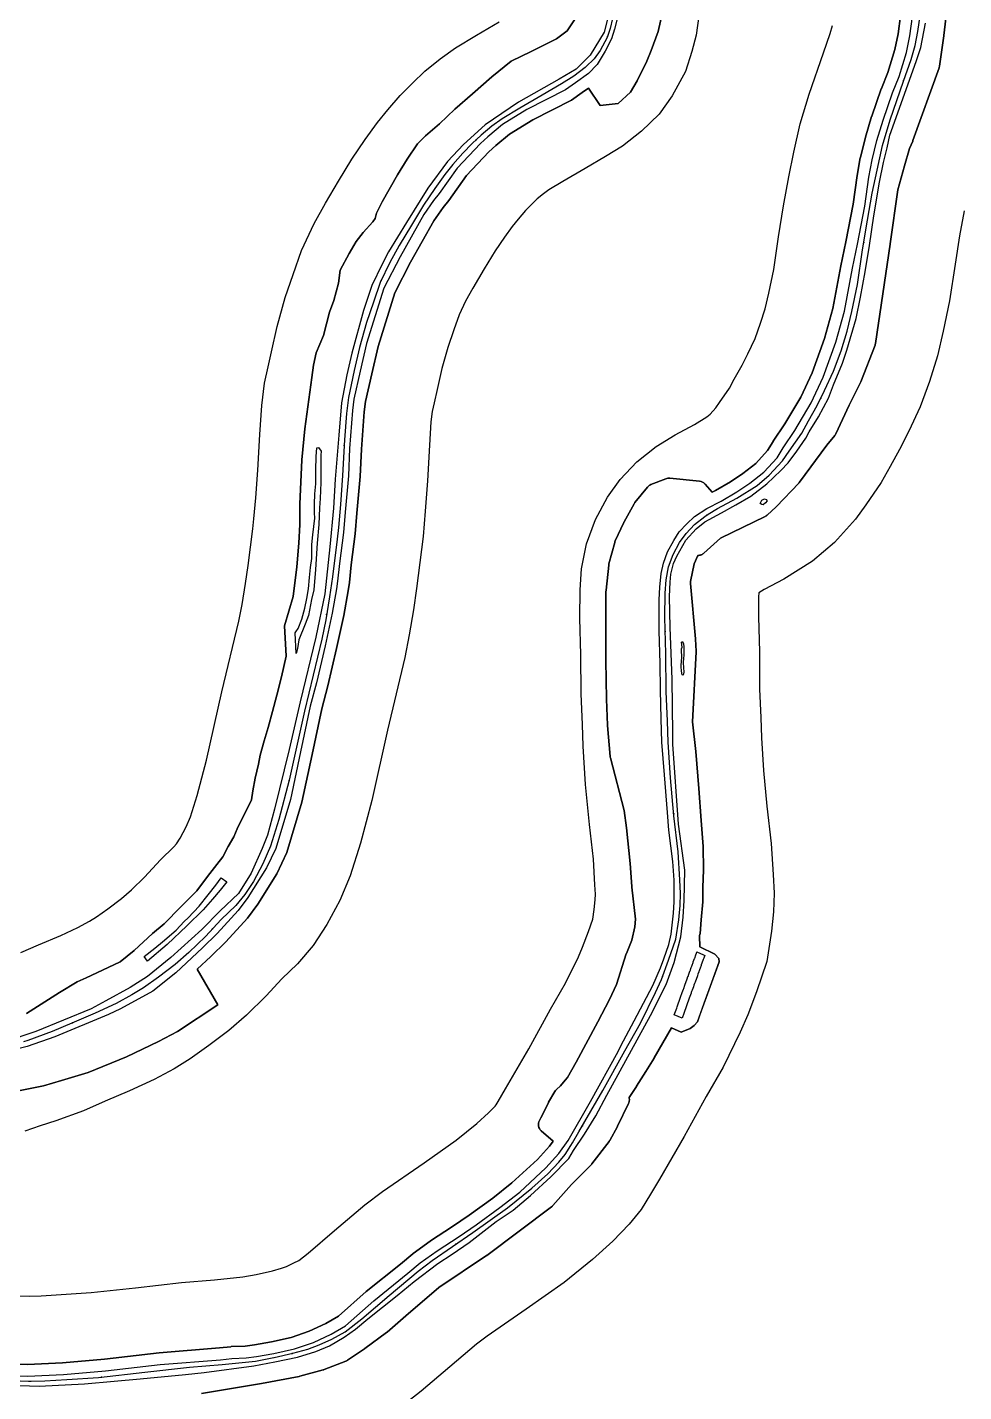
# Model space of a CAD drawing. Header units: inches. Extents: x 91426 to 118597, y 433843 to 446922.
# Drawn here: x 102992 to 103543, y 438779 to 439581 of the extents above; entities that cross this region are included whole.
import ezdxf

# ---------------------------------------------------------------- set-up
doc = ezdxf.new("R2010")
doc.units = ezdxf.units.IN
doc.header["$MEASUREMENT"] = 0
for name, color, linetype, true_color in [('As_waterkering_PWK', 7, 'Continuous', 0x8b0648), ('Beschermingszone_PWK', 7, 'Continuous', 0xde06d3), ('Kernzone_PWK', 7, 'Continuous', 0x33065f), ('Kruinlijnen_PWK', 7, 'Continuous', 0xda0676), ('Leggerbermen_PWK', 7, 'Continuous', 0xd60719), ('Referentiepunten_PWK', 7, 'Continuous', 0x7e0730)]:
    doc.layers.add(name, color=color, linetype=linetype, true_color=true_color)

msp = doc.modelspace()

# ---------------------------------------------------------------- linework, layer by layer
at = {"layer": 'As_waterkering_PWK'}
for points in [[(103392.2273, 439294.6356), (103397.8044, 439298.0601), (103409.1815, 439304.1455), (103421.0878, 439311.5539), (103428.2315, 439317.6393), (103435.9045, 439326.106), (103439.8732, 439331.7945), (103447.2816, 439342.3779), (103451.2503, 439349.654), (103456.4097, 439358.6498), (103460.7754, 439367.3811), (103466.067, 439378.8905), (103470.4327, 439390.6645), (103474.1368, 439402.3061), (103476.7827, 439413.9478), (103480.09, 439429.8229), (103483.1327, 439450.1958), (103485.9108, 439467.6584), (103488.8212, 439483.5334), (103491.5994, 439497.0272), (103494.9067, 439511.5793), (103499.2723, 439526.5283), (103507.2098, 439549.4148), (103511.7078, 439562.1148), (103514.089, 439570.3169), (103515.6765, 439578.519), (103518.4546, 439597.3045)], [(103336.0328, 439586.1543), (103334.5776, 439580.3334), (103332.8578, 439574.9095), (103328.6245, 439567.3688), (103325.1849, 439562.474), (103320.2901, 439557.7115), (103319.7992, 439557.3318)], [(103319.7992, 439557.3318), (103313.2786, 439552.2875), (103306.0026, 439547.7896), (103294.6255, 439541.0427), (103281.3963, 439533.3698), (103271.0775, 439527.1521), (103264.9921, 439522.7864), (103258.642, 439517.6271), (103253.3504, 439512.6), (103247.9264, 439507.0437), (103242.1056, 439500.2968), (103237.343, 439494.476), (103231.3899, 439486.2739), (103224.7753, 439476.4843), (103217.6315, 439464.7103), (103210.4878, 439452.6717), (103204.9315, 439442.7498), (103199.3753, 439430.8436), (103195.2742, 439419.3342), (103191.3055, 439407.4279), (103187.2044, 439392.7435), (103184.0294, 439379.1174), (103182.1773, 439370.783), (103180.5898, 439363.3747), (103179.3992, 439353.8497), (103178.3408, 439338.3715), (103177.1502, 439317.4694), (103175.9596, 439300.4037), (103174.769, 439286.7776), (103173.9752, 439280.0308), (103171.1971, 439257.8057), (103169.4773, 439246.164), (103167.2283, 439232.6702), (103164.9794, 439221.1608), (103154.7929, 439178.9597), (103145.797, 439138.2138), (103139.7116, 439115.195), (103134.6845, 439099.4523), (103130.3189, 439089.1335), (103124.7626, 439078.8147), (103119.7355, 439071.0095), (103114.3115, 439064.6595), (103105.7126, 439056.4574), (103096.4521, 439046.4032), (103086.7948, 439037.0105), (103078.725, 439029.999), (103068.8031, 439022.4584), (103059.9396, 439016.1084), (103053.1927, 439012.0073), (103043.9322, 439006.9802), (103031.6291, 439001.2917), (103017.8707, 438995.4708), (103006.229, 438990.4437), (102991.9415, 438985.2843), (102989.3498, 438984.4071)], [(103312.3901, 438925.0569), (103316.1803, 438931.4792), (103330.3355, 438955.8209), (103343.1678, 438979.2365), (103352.4283, 438995.3762), (103361.2918, 439013.3679), (103364.7314, 439021.1731), (103368.9648, 439032.4179), (103373.1981, 439044.7211), (103374.9179, 439056.2305), (103375.7116, 439064.5648), (103375.9762, 439071.5763), (103375.5794, 439079.6461), (103374.521, 439096.1826), (103372.1398, 439117.3493), (103370.0231, 439139.7067), (103368.7002, 439160.6088), (103368.3033, 439173.0442), (103367.5095, 439190.3745), (103367.3773, 439212.8641), (103366.8481, 439233.8985), (103366.9804, 439248.3183), (103367.5095, 439256.1236), (103368.9648, 439263.7965), (103371.6106, 439270.9403), (103375.4471, 439278.084), (103379.2835, 439283.3757), (103384.1783, 439288.6674), (103390.2638, 439293.4299), (103392.2273, 439294.6356)], [(103136.9351, 438798.8519), (103147.9049, 438801.3039), (103156.6362, 438803.6852), (103163.3831, 438806.1987), (103170.7914, 438809.6383), (103178.729, 438813.8716), (103188.5186, 438821.5446), (103204.6582, 438835.3029), (103221.5915, 438849.5905), (103229.9259, 438855.9405), (103253.7385, 438872.3447), (103274.2437, 438886.7645), (103288.5313, 438898.4062), (103297.924, 438906.7406), (103304.4063, 438913.6198), (103308.1105, 438918.1177), (103311.4178, 438923.4094), (103312.3901, 438925.0569)], [(102993.9591, 438784.9205), (103001.9869, 438785.032), (103014.9516, 438785.958), (103033.6047, 438787.1487), (103060.8569, 438790.1914), (103087.1829, 438793.1018), (103106.3653, 438794.6893), (103125.9445, 438796.6737), (103136.6601, 438798.7904), (103136.9351, 438798.8519)], [(102977.7775, 438785.4289), (102992.4619, 438784.8997), (102993.9591, 438784.9205)]]:
    msp.add_lwpolyline(points, dxfattribs=at)
at = {"layer": 'Beschermingszone_PWK'}
msp.add_lwpolyline([(103506.8641, 439598.4368), (103503.9797, 439577.0661), (103502.1056, 439567.9454), (103498.0602, 439554.4186), (103494.2025, 439545.0315, 0.01395645), (103494.1037, 439544.7705), (103488.5152, 439528.6701, 0.01066333), (103488.4496, 439528.4672), (103484.8529, 439516.4782, 0.01094185), (103484.7946, 439516.2673), (103481.8567, 439504.6496, 0.01696138), (103481.7847, 439504.3182), (103479.8963, 439493.9311), (103477.4848, 439476.9424), (103473.2989, 439454.835), (103470.2506, 439440.7863), (103465.6899, 439415.665), (103460.7884, 439398.0326), (103453.4608, 439377.9093), (103446.7119, 439363.4526), (103437.3695, 439347.7346), (103430.5734, 439337.6711, 0.01339012), (103430.4295, 439337.4453), (103427.1994, 439332.0617), (103420.2729, 439324.5483), (103412.5972, 439318.5783), (103405.4388, 439313.806), (103396.52, 439308.582), (103394.637, 439307.6139), (103390.4426, 439312.451, 0.19247644), (103387.1435, 439314.1524), (103369.7225, 439315.8274, 0.11623261), (103367.4499, 439315.5174), (103358.604, 439312.1169, 0.13236682), (103356.502, 439310.5837), (103349.1947, 439301.4989, 0.04127271), (103348.7329, 439300.8164), (103342.7674, 439290.2109, 0.01999693), (103342.5855, 439289.8549), (103337.5487, 439278.9419, 0.04362672), (103337.254, 439278.1224), (103333.9115, 439265.4563, 0.03745275), (103333.7753, 439264.7208), (103332.1732, 439249.9812, 0.02707459), (103332.1439, 439249.4409), (103332.1439, 439238.2269), (103332.0106, 439208.6336), (103332.4166, 439186.0302), (103332.9728, 439170.7384, 0.0127566), (103332.9886, 439170.4838), (103334.5914, 439152.1839, 0.04202895), (103334.7345, 439151.3571), (103342.8079, 439120.4353), (103344.2335, 439110.197), (103346.4093, 439089.3347), (103347.2823, 439075.7403, 0.01272776), (103347.305, 439075.4868), (103349.4969, 439056.5164), (103349.1105, 439052.0727), (103347.2629, 439044.2713), (103344.1777, 439036.4482, 0.01687577), (103344.0646, 439036.1303), (103338.318, 439018.0742), (103334.1343, 439009.4231), (103327.3787, 438996.3016), (103314.6468, 438972.5442), (103309.5814, 438963.4495), (103308.2051, 438961.9114), (103305.4018, 438958.6408), (103302.9418, 438956.3346, 0.07334249), (103302.0344, 438955.1921), (103298.4103, 438948.9322, 0.01528761), (103298.2653, 438948.6631), (103293.833, 438939.7987), (103292.9849, 438938.2534, 0.35316509), (103294.0906, 438932.0715), (103300.9891, 438926.0842), (103298.8837, 438923.0889), (103291.8476, 438915.1888), (103276.8301, 438901.4548), (103265.4985, 438892.5698), (103251.6676, 438882.5228), (103241.8896, 438875.8737), (103228.9416, 438867.418, 0.01137658), (103228.754, 438867.2893), (103218.7363, 438860.0765, 0.01812941), (103218.45, 438859.8542), (103211.1638, 438853.7603), (103191.1285, 438837.5728), (103174.7203, 438823.2318), (103167.2336, 438818.8348), (103157.4126, 438814.2351), (103147.0074, 438810.6429), (103135.4077, 438807.995), (103125.4062, 438806.3281), (103119.8637, 438805.5892), (103111.6441, 438805.2038, 0.01315735), (103111.3817, 438805.1846), (103104.7447, 438804.5221), (103069.2374, 438801.6073), (103037.0783, 438797.9017), (103012.4318, 438795.792), (102991.7956, 438794.7659), (102982.7375, 438795.0175)], format="xyb", dxfattribs=at)
for points in [[(102986.5028, 438955.6743), (103001.2144, 438958.6711), (103011.8875, 438961.6433), (103027.4946, 438966.3528), (103049.9561, 438975.657), (103068.8072, 438984.587), (103080.1109, 438990.4432), (103103.6821, 439006.1573), (103091.5955, 439027.1565), (103099.5596, 439034.6482), (103108.4836, 439043.3018), (103121.1709, 439057.2169), (103127.2235, 439065.3809), (103138.5742, 439083.2957), (103144.4091, 439095.6772), (103153.2387, 439125.2903), (103159.251, 439153.4814), (103164.9013, 439180.1556), (103168.5881, 439193.8499), (103173.6526, 439215.7068), (103177.9248, 439235.199), (103180.4836, 439249.6088), (103181.182, 439254.4983), (103182.2444, 439264.9886), (103184.6366, 439283.1964), (103185.5728, 439295.3667), (103187.5687, 439316.7894), (103188.2325, 439332.8532), (103189.9313, 439354.9377), (103190.662, 439361.0266), (103194.4158, 439377.2068), (103198.0614, 439393.2213), (103207.9848, 439424.9246), (103217.1757, 439442.7959), (103230.8355, 439467.1232), (103236.3214, 439474.9781), (103239.6146, 439479.0616), (103250.029, 439493.7721), (103263.2998, 439507.6807), (103267.2608, 439511.3943), (103275.3012, 439518.1977), (103289.0265, 439526.5084), (103311.8811, 439538.1362), (103318.2004, 439542.6362), (103321.8347, 439545.2053), (103328.6492, 439535.0772), (103339.232, 439536.1822), (103346.4674, 439542.7547), (103350.5006, 439549.5307), (103356.2548, 439561.0392), (103358.7577, 439567.2963), (103362.7576, 439578.5553), (103365.172, 439588.8565)], [(102981.014, 438835.3447), (102993.0154, 438834.9122), (102999.8568, 438835.0072), (103011.5778, 438835.8444), (103029.2357, 438836.9715), (103055.3357, 438839.8856), (103082.373, 438842.8747), (103101.7821, 438844.4809), (103118.5627, 438846.1817), (103126.3602, 438847.7219), (103135.8669, 438849.847), (103141.2993, 438851.3285), (103144.0982, 438852.3713), (103148.4819, 438854.4065), (103151.3334, 438855.9274), (103156.8648, 438860.2627), (103172.3178, 438873.4358), (103190.2993, 438888.6077), (103200.5754, 438896.4371), (103225.1744, 438913.3831), (103244.0332, 438926.6451), (103256.1324, 438936.5037), (103263.067, 438942.657), (103266.8715, 438946.6943), (103267.4398, 438947.3844), (103268.6807, 438949.3699), (103273.0382, 438956.7533), (103286.7933, 438980.4071), (103299.5558, 439003.6953), (103308.2738, 439018.8896), (103315.9678, 439034.5072), (103318.4223, 439040.0771), (103321.9185, 439049.3637), (103324.4254, 439056.6494), (103325.2697, 439062.2996), (103325.8012, 439067.8805), (103325.9299, 439071.2905), (103325.6579, 439076.8212), (103324.6999, 439091.7885), (103322.4039, 439112.1977), (103320.1722, 439135.7703), (103318.7506, 439158.2316), (103318.3398, 439171.1028), (103317.5163, 439189.0831), (103317.381, 439212.0882), (103316.8423, 439233.499), (103316.9959, 439250.2404), (103317.8268, 439262.4957), (103320.6215, 439277.2315), (103325.9244, 439291.5494), (103332.9903, 439304.7065), (103340.5535, 439315.1385), (103350.2003, 439325.5676), (103361.6827, 439334.5538), (103372.9095, 439341.4474), (103384.1559, 439347.4629), (103391.5047, 439352.0356), (103393.3504, 439353.6077), (103396.7186, 439357.3244), (103398.8892, 439360.4357), (103404.7215, 439368.7675), (103407.6115, 439374.0659), (103412.3267, 439382.2872), (103415.6884, 439389.0105), (103419.8458, 439398.0528), (103423.1429, 439406.945), (103425.8491, 439415.4503), (103427.9259, 439424.5881), (103430.8495, 439438.6217), (103433.7163, 439457.8167), (103436.6243, 439476.0956), (103439.7389, 439493.084), (103442.7295, 439507.6101), (103446.4862, 439524.1395), (103451.6255, 439541.7376), (103460.0239, 439565.953), (103464.0936, 439577.444), (103465.4344, 439582.0622)], [(102987.8098, 439036.9525), (102998.2186, 439041.4472), (103011.3907, 439047.02), (103021.4899, 439051.6895), (103028.2651, 439055.3675), (103032.3553, 439057.8537), (103039.1105, 439062.6932), (103047.1673, 439068.8164), (103052.9409, 439073.8328), (103060.606, 439081.2879), (103070.0314, 439091.5212), (103077.9522, 439099.0765), (103079.5261, 439100.9191), (103081.667, 439104.2431), (103085.1839, 439110.7745), (103087.7477, 439116.8342), (103091.6959, 439129.1985), (103097.1947, 439149.9982), (103106.0741, 439190.2165), (103116.1178, 439231.8264), (103118.023, 439241.5763), (103120.0816, 439253.9282), (103121.6524, 439264.561), (103124.3388, 439286.0527), (103125.0239, 439291.876), (103126.1113, 439304.3201), (103127.2493, 439320.6312), (103128.4379, 439341.4988), (103129.6113, 439358.6597), (103131.245, 439371.7295), (103133.3269, 439381.4447), (103135.2757, 439390.2142), (103138.7552, 439405.1472), (103143.4806, 439422.0672), (103148.0025, 439435.6328), (103153.0681, 439449.8492), (103160.4036, 439465.5682), (103167.1687, 439477.6487), (103174.7574, 439490.4371), (103182.662, 439503.465), (103190.4311, 439514.9633), (103197.7284, 439525.0174), (103203.8212, 439532.4641), (103211.0733, 439540.8699), (103218.2298, 439548.201), (103225.609, 439555.2112), (103234.6272, 439562.5385), (103243.558, 439568.9454), (103255.9488, 439576.4117), (103269.33, 439584.1728)], [(103386.8548, 439587.751), (103385.1079, 439576.2994), (103382.7083, 439566.7008), (103378.9686, 439554.9066), (103370.9868, 439540.6889), (103363.4051, 439529.8996), (103353.126, 439519.8983), (103341.7991, 439511.136), (103331.9022, 439505.0179), (103319.9209, 439497.9127), (103306.8437, 439490.328), (103298.5969, 439485.3587), (103295.3569, 439483.0344), (103291.6751, 439480.0429), (103288.4709, 439476.9989), (103284.7795, 439473.2175), (103280.3899, 439468.1296), (103276.9577, 439463.9346), (103272.3487, 439457.5845), (103266.8886, 439449.5036), (103260.5057, 439438.9835), (103253.8068, 439427.6947), (103249.4595, 439419.9315), (103245.6824, 439411.8379), (103242.5459, 439403.0355), (103239.1303, 439392.7886), (103235.6536, 439380.3397), (103232.7831, 439368.0206), (103231.0277, 439360.1214), (103229.9346, 439355.0199), (103229.187, 439349.0396), (103228.2438, 439335.2442), (103227.0512, 439314.3075), (103225.8079, 439296.4873), (103224.514, 439281.6793), (103223.6116, 439274.0088), (103220.7418, 439251.0505), (103218.8729, 439238.3999), (103216.4337, 439223.7642), (103213.8409, 439210.4953), (103203.5117, 439167.7029), (103194.3994, 439126.4294), (103187.7273, 439101.1915), (103181.6214, 439082.0703), (103175.4538, 439067.4925), (103167.8582, 439053.3864), (103159.9449, 439041.0999), (103150.6709, 439030.2425), (103141.3938, 439021.3936), (103132.2983, 439011.5185), (103120.6488, 439000.1882), (103110.2827, 438991.1816), (103098.4957, 438982.2235), (103087.5239, 438974.363), (103078.1202, 438968.6471), (103066.3746, 438962.2709), (103051.8675, 438955.5633), (103037.5229, 438949.4944), (103024.6482, 438943.9349), (103008.4492, 438938.0853), (102999.2632, 438934.9762), (102990.2351, 438931.9668)], [(103313.9729, 439586.0028), (103309.3257, 439578.8436), (103302.9807, 439574.1325), (103288.0605, 439566.8011), (103276.2853, 439561.1213), (103265.056, 439551.8328), (103253.5251, 439541.8229), (103243.1568, 439532.9358), (103234.1679, 439524.2737), (103226.018, 439517.1017), (103221.1531, 439512.417), (103215.0968, 439503.4191), (103209.4537, 439494.2907), (103200.3772, 439478.2828), (103197.1149, 439471.7583), (103196.3772, 439468.5127), (103195.02, 439466.5291), (103189.2451, 439460.4333), (103185.1475, 439455.0887), (103181.0217, 439448.0406), (103175.8308, 439438.1955), (103174.7789, 439430.482), (103171.9833, 439420.3868), (103169.524, 439413.5006), (103165.9717, 439399.7761), (103161.6973, 439389.5832), (103160.0913, 439382.2674), (103159.0851, 439375.0555), (103154.9967, 439344.8021), (103153.1812, 439326.6471), (103152.0292, 439300.6426), (103152.0292, 439288.6161), (103151.3889, 439277.7318), (103150.2615, 439263.7191), (103148.0435, 439246.2926), (103143.0273, 439229.0702), (103143.9342, 439211.2151), (103141.3208, 439199.1437), (103138.4369, 439188.2636), (103135.9248, 439178.612), (103133.4351, 439169.3083), (103131.0612, 439161.3954), (103128.7492, 439153.0991), (103127.6664, 439147.6854), (103125.8047, 439139.4405), (103124.4514, 439131.9978), (103123.6347, 439126.7472), (103115.1783, 439109.7564), (103113.1255, 439104.9372), (103109.9212, 439099.3295), (103106.69, 439093.1291), (103103.2104, 439088.6311), (103097.7574, 439081.6464), (103091.3412, 439073.2103), (103082.0229, 439063.892), (103072.2845, 439053.9132), (103065.2852, 439048.1207), (103054.5631, 439038.1296), (103046.2348, 439031.5125), (103032.4914, 439024.9345), (103026.3034, 439022.1438), (103020.9283, 439019.7062), (103010.5552, 439013.4598), (102991.1472, 439001.1232)], [(103094.1695, 438777.6709), (103129.4178, 438783.5994), (103129.5079, 438783.6154), (103151.5733, 438787.7431), (103151.6294, 438787.7539), (103151.9426, 438787.8267), (103165.7283, 438791.5042), (103165.7337, 438791.5057), (103166.0468, 438791.6006), (103166.2634, 438791.6798), (103179.0957, 438796.7069), (103179.1853, 438796.743), (103179.4833, 438796.878), (103179.7719, 438797.0323), (103180.0498, 438797.2051), (103180.058, 438797.2106), (103190.1122, 438803.9575), (103190.2889, 438804.0816), (103203.0938, 438813.5009), (103203.1748, 438813.5618), (103203.4277, 438813.7694), (103203.4331, 438813.7741), (103214.3815, 438823.4035), (103233.8722, 438839.967), (103261.8153, 438858.7269), (103262.0283, 438858.8781), (103300.1284, 438887.4532), (103300.1722, 438887.4864), (103300.4251, 438887.694), (103300.6639, 438887.9177), (103300.8567, 438888.1215), (103311.8851, 438900.4628), (103323.4381, 438912.1471), (103323.6418, 438912.3659), (103323.8494, 438912.6188), (103323.8634, 438912.6372), (103333.9176, 438925.8664), (103334.0941, 438926.1139), (103334.2669, 438926.3918), (103334.3209, 438926.4876), (103338.8188, 438934.6897), (103338.9191, 438934.8825), (103338.9332, 438934.9114), (103345.4155, 438948.2729), (103345.5364, 438948.542), (103345.6517, 438948.8482), (103345.7466, 438949.1613), (103345.8209, 438949.4799), (103345.8742, 438949.8028), (103345.9063, 438950.1284), (103345.917, 438950.4554), (103345.9063, 438950.7824), (103345.8742, 438951.108), (103345.8209, 438951.4309), (103345.7488, 438951.7412), (103346.5053, 438952.9515), (103350.0401, 438958.1049), (103350.0741, 438958.1552), (103350.1579, 438958.2849), (103355.5588, 438966.9344), (103355.5736, 438966.9582), (103360.4684, 438974.8957), (103360.5398, 438975.0152), (103370.7323, 438992.6233), (103376.41, 438990.19), (103381.6468, 438992.2418), (103384.1017, 438993.9963), (103385.9427, 438996.1379), (103390.7147, 439009.3007), (103394.415, 439019.615), (103398.785, 439031.5617), (103398.5567, 439033.5021), (103396.264, 439036), (103387.312, 439040.3647), (103387.2532, 439046.7713), (103387.4415, 439047.7125), (103387.4425, 439047.7176), (103387.4958, 439048.0405), (103387.5182, 439048.2421), (103388.2301, 439056.1025), (103388.2319, 439056.123), (103389.1579, 439066.8387), (103389.1658, 439066.9422), (103389.1764, 439067.3006), (103389.1266, 439075.2236), (103389.4388, 439085.5059), (103389.4411, 439085.6577), (103389.4406, 439085.7263), (103389.2579, 439099.0327), (103389.2477, 439099.2911), (103389.2466, 439099.3081), (103388.1882, 439114.6539), (103388.1875, 439114.6636), (103386.8646, 439133.3168), (103386.859, 439133.3884), (103385.0069, 439155.0843), (103384.9944, 439155.2112), (103383.0548, 439172.6678), (103385.1508, 439213.6705), (103385.1573, 439213.9258), (103385.1493, 439214.2084), (103384.7524, 439221.2198), (103384.7497, 439221.2642), (103384.7408, 439221.379), (103381.85, 439253.9669), (103381.85, 439255.1054), (103383.9377, 439265.6055), (103386.1987, 439270.5041), (103386.4255, 439270.4967), (103386.7525, 439270.5074), (103387.0781, 439270.5395), (103387.401, 439270.5928), (103387.7196, 439270.6671), (103388.0327, 439270.762), (103388.3389, 439270.8773), (103388.6369, 439271.0123), (103388.9255, 439271.1666), (103389.2034, 439271.3394), (103389.4693, 439271.5299), (103389.7222, 439271.7375), (103389.7631, 439271.7737), (103399.5122, 439280.5135), (103425.7408, 439293.3047), (103425.7605, 439293.3144), (103426.0491, 439293.4687), (103426.327, 439293.6415), (103426.5929, 439293.832), (103426.8458, 439294.0396), (103426.9443, 439294.1283), (103432.236, 439299.0231), (103432.3763, 439299.1581), (103432.4623, 439299.2462), (103445.5592, 439313.0046), (103445.6969, 439313.1553), (103445.9045, 439313.4082), (103445.9581, 439313.4794), (103462.0248, 439335.2089), (103466.7096, 439340.9348), (103466.8066, 439341.0572), (103466.9971, 439341.3231), (103467.1699, 439341.601), (103467.3242, 439341.8896), (103467.3751, 439341.9959), (103475.1471, 439358.7405), (103481.9529, 439372.1299), (103481.98, 439372.1841), (103482.115, 439372.4821), (103482.1611, 439372.5974), (103490.4422, 439394.0842), (103490.5114, 439394.2751), (103490.6063, 439394.5882), (103490.6806, 439394.9068), (103490.7224, 439395.1474), (103499.4032, 439453.5653), (103499.4102, 439453.6141), (103503.8222, 439485.4608), (103507.6888, 439499.5095), (103510.7658, 439509.7661), (103512.6383, 439514.1354), (103512.662, 439514.1916), (103512.7483, 439514.415), (103528.0942, 439557.1453), (103528.1232, 439557.2281), (103528.2181, 439557.5412), (103528.2924, 439557.8598), (103528.3345, 439558.1026), (103530.9803, 439575.962), (103530.9915, 439576.0421), (103530.9996, 439576.1067), (103532.1902, 439586.1609)], [(103542.8119, 439473.0277), (103540.126, 439458.3774), (103537.4907, 439441.8129), (103534.2545, 439420.1441), (103530.5252, 439402.2436), (103527.2534, 439387.8476), (103522.4515, 439372.7559), (103516.9104, 439357.8119), (103510.371, 439343.5887), (103504.901, 439332.6487), (103499.253, 439322.8009), (103494.0976, 439313.3493), (103484.9556, 439300.2893), (103479.0089, 439291.7657), (103466.6008, 439278.074), (103453.6291, 439267.024), (103436.7097, 439256.4964), (103425.1888, 439250.3341), (103422.1153, 439248.4469), (103421.9633, 439246.2041), (103421.8544, 439234.338), (103422.3732, 439213.7175), (103422.5021, 439191.795), (103423.2631, 439175.1798), (103423.6447, 439163.2237), (103424.8591, 439144.0367), (103426.8492, 439123.0161), (103429.3242, 439101.0162), (103430.493, 439082.7535), (103431.0272, 439071.8907), (103430.6132, 439060.9176), (103429.5309, 439049.5544), (103426.8481, 439031.5998), (103420.7157, 439013.7775), (103415.6714, 439000.3787), (103411.1483, 438990.1146), (103400.9982, 438969.5114), (103391.1411, 438952.3319), (103378.2319, 438928.7761), (103363.6366, 438903.6776), (103358.4285, 438894.8528), (103352.8482, 438885.9243), (103345.6946, 438877.2377), (103336.2666, 438867.2326), (103324.17, 438856.499), (103307.4753, 438842.8958), (103285.159, 438827.2024), (103262.2115, 438811.3941), (103256.013, 438806.6715), (103240.2325, 438793.3567), (103223.3377, 438778.9546), (103208.864, 438767.6103)]]:
    msp.add_lwpolyline(points, dxfattribs=at)
at = {"layer": 'Kernzone_PWK'}
msp.add_lwpolyline([(102982.7375, 438795.0175), (102991.7956, 438794.7659), (103012.4318, 438795.792), (103037.0783, 438797.9017), (103069.2374, 438801.6073), (103104.7447, 438804.5221), (103111.3817, 438805.1846, -0.01315734), (103111.6441, 438805.2038), (103119.8637, 438805.5892), (103125.4062, 438806.3281), (103135.4077, 438807.995), (103147.0074, 438810.6429), (103157.4126, 438814.2351), (103167.2336, 438818.8348), (103174.7203, 438823.2318), (103191.1285, 438837.5728), (103211.1638, 438853.7603), (103218.45, 438859.8542, -0.01812942), (103218.7363, 438860.0765), (103228.754, 438867.2893, -0.01137656), (103228.9416, 438867.418), (103241.8896, 438875.8737), (103251.6676, 438882.5228), (103265.4985, 438892.5698), (103276.8301, 438901.4548), (103291.8476, 438915.1888), (103298.8837, 438923.0889), (103300.9891, 438926.0842), (103294.0906, 438932.0715, -0.35316509), (103292.9849, 438938.2534), (103293.833, 438939.7987), (103298.2653, 438948.6631, -0.0152876), (103298.4103, 438948.9322), (103302.0344, 438955.1921, -0.07334249), (103302.9418, 438956.3346), (103305.4018, 438958.6408), (103308.2051, 438961.9114), (103309.5814, 438963.4495), (103314.6468, 438972.5442), (103327.3787, 438996.3016), (103334.1343, 439009.4231), (103338.318, 439018.0742), (103344.0646, 439036.1303, -0.01687577), (103344.1777, 439036.4482), (103347.2629, 439044.2713), (103349.1105, 439052.0727), (103349.4969, 439056.5164), (103347.305, 439075.4868, -0.01272776), (103347.2823, 439075.7403), (103346.4093, 439089.3347), (103344.2335, 439110.197), (103342.8079, 439120.4353), (103334.7345, 439151.3571, -0.04202896), (103334.5914, 439152.1839), (103332.9886, 439170.4838, -0.0127566), (103332.9728, 439170.7384), (103332.4166, 439186.0302), (103332.0106, 439208.6336), (103332.1439, 439238.2269), (103332.1439, 439249.4409, -0.02707458), (103332.1732, 439249.9812), (103333.7753, 439264.7208, -0.03745275), (103333.9115, 439265.4563), (103337.254, 439278.1224, -0.04362672), (103337.5487, 439278.9419), (103342.5855, 439289.8549, -0.01999692), (103342.7674, 439290.2109), (103348.7329, 439300.8164, -0.04127271), (103349.1947, 439301.4989), (103356.502, 439310.5837, -0.13236681), (103358.604, 439312.1169), (103367.4499, 439315.5174, -0.1162326), (103369.7225, 439315.8274), (103387.1435, 439314.1524, -0.19247644), (103390.4426, 439312.451), (103394.637, 439307.6139), (103396.52, 439308.582), (103405.4388, 439313.806), (103412.5972, 439318.5783), (103420.2729, 439324.5483), (103427.1994, 439332.0617), (103430.4295, 439337.4453, -0.01339012), (103430.5734, 439337.6711), (103437.3695, 439347.7346), (103446.7119, 439363.4526), (103453.4608, 439377.9093), (103460.7884, 439398.0326), (103465.6899, 439415.665), (103470.2506, 439440.7863), (103473.2989, 439454.835), (103477.4848, 439476.9424), (103479.8963, 439493.9311), (103481.7847, 439504.3182, -0.01696138), (103481.8567, 439504.6496), (103484.7946, 439516.2673, -0.01094185), (103484.8529, 439516.4782), (103488.4496, 439528.4672, -0.01066333), (103488.5152, 439528.6701), (103494.1037, 439544.7705, -0.01395645), (103494.2025, 439545.0315), (103498.0602, 439554.4186), (103502.1056, 439567.9454), (103503.9797, 439577.0661), (103506.8641, 439598.4368)], format="xyb", dxfattribs=at)
for points in [[(103365.172, 439588.8565), (103362.7576, 439578.5553), (103358.7577, 439567.2963), (103356.2548, 439561.0392), (103350.5006, 439549.5307), (103346.4674, 439542.7547), (103339.232, 439536.1822), (103328.6492, 439535.0772), (103321.8347, 439545.2053), (103318.2004, 439542.6362), (103311.8811, 439538.1362), (103289.0265, 439526.5084), (103275.3012, 439518.1977), (103267.2608, 439511.3943), (103263.2998, 439507.6807), (103250.029, 439493.7721), (103239.6146, 439479.0616), (103236.3214, 439474.9781), (103230.8355, 439467.1232), (103217.1757, 439442.7959), (103207.9848, 439424.9246), (103198.0614, 439393.2213), (103194.4158, 439377.2068), (103190.662, 439361.0266), (103189.9313, 439354.9377), (103188.2325, 439332.8532), (103187.5687, 439316.7894), (103185.5728, 439295.3667), (103184.6366, 439283.1964), (103182.2444, 439264.9886), (103181.182, 439254.4983), (103180.4836, 439249.6088), (103177.9248, 439235.199), (103173.6526, 439215.7068), (103168.5881, 439193.8499), (103164.9013, 439180.1556), (103159.251, 439153.4814), (103153.2387, 439125.2903), (103144.4091, 439095.6772), (103138.5742, 439083.2957), (103127.2235, 439065.3809), (103121.1709, 439057.2169), (103108.4836, 439043.3018), (103099.5596, 439034.6482), (103091.5955, 439027.1565), (103103.6821, 439006.1573), (103080.1109, 438990.4432), (103068.8072, 438984.587), (103049.9561, 438975.657), (103027.4946, 438966.3528), (103011.8875, 438961.6433), (103001.2144, 438958.6711), (102986.5028, 438955.6743)], [(102991.1472, 439001.1232), (103010.5552, 439013.4598), (103020.9283, 439019.7062), (103026.3034, 439022.1438), (103032.4914, 439024.9345), (103046.2348, 439031.5125), (103054.5631, 439038.1296), (103065.2852, 439048.1207), (103072.2845, 439053.9132), (103082.0229, 439063.892), (103091.3412, 439073.2103), (103097.7574, 439081.6464), (103103.2104, 439088.6311), (103106.69, 439093.1291), (103109.9212, 439099.3295), (103113.1255, 439104.9372), (103115.1783, 439109.7564), (103123.6347, 439126.7472), (103124.4514, 439131.9978), (103125.8047, 439139.4405), (103127.6664, 439147.6854), (103128.7492, 439153.0991), (103131.0612, 439161.3954), (103133.4351, 439169.3083), (103135.9248, 439178.612), (103138.4369, 439188.2636), (103141.3208, 439199.1437), (103143.9342, 439211.2151), (103143.0273, 439229.0702), (103148.0435, 439246.2926), (103150.2615, 439263.7191), (103151.3889, 439277.7318), (103152.0292, 439288.6161), (103152.0292, 439300.6426), (103153.1812, 439326.6471), (103154.9967, 439344.8021), (103159.0851, 439375.0555), (103160.0913, 439382.2674), (103161.6973, 439389.5832), (103165.9717, 439399.7761), (103169.524, 439413.5006), (103171.9833, 439420.3868), (103174.7789, 439430.482), (103175.8308, 439438.1955), (103181.0217, 439448.0406), (103185.1475, 439455.0887), (103189.2451, 439460.4333), (103195.02, 439466.5291), (103196.3772, 439468.5127), (103197.1149, 439471.7583), (103200.3772, 439478.2828), (103209.4537, 439494.2907), (103215.0968, 439503.4191), (103221.1531, 439512.417), (103226.018, 439517.1017), (103234.1679, 439524.2737), (103243.1568, 439532.9358), (103253.5251, 439541.8229), (103265.056, 439551.8328), (103276.2853, 439561.1213), (103288.0605, 439566.8011), (103302.9807, 439574.1325), (103309.3257, 439578.8436), (103313.9729, 439586.0028)], [(103532.1902, 439586.1609), (103530.9996, 439576.1067), (103530.9915, 439576.0421), (103530.9803, 439575.962), (103528.3345, 439558.1026), (103528.2924, 439557.8598), (103528.2181, 439557.5412), (103528.1232, 439557.2281), (103528.0942, 439557.1453), (103512.7483, 439514.415), (103512.662, 439514.1916), (103512.6383, 439514.1354), (103510.7658, 439509.7661), (103507.6888, 439499.5095), (103503.8222, 439485.4608), (103499.4102, 439453.6141), (103499.4032, 439453.5653), (103490.7224, 439395.1474), (103490.6806, 439394.9068), (103490.6063, 439394.5882), (103490.5114, 439394.2751), (103490.4422, 439394.0842), (103482.1611, 439372.5974), (103482.115, 439372.4821), (103481.98, 439372.1841), (103481.9529, 439372.1299), (103475.1471, 439358.7405), (103467.3751, 439341.9959), (103467.3242, 439341.8896), (103467.1699, 439341.601), (103466.9971, 439341.3231), (103466.8066, 439341.0572), (103466.7096, 439340.9348), (103462.0248, 439335.2089), (103445.9581, 439313.4794), (103445.9045, 439313.4082), (103445.6969, 439313.1553), (103445.5592, 439313.0046), (103432.4623, 439299.2462), (103432.3763, 439299.1581), (103432.236, 439299.0231), (103426.9443, 439294.1283), (103426.8458, 439294.0396), (103426.5929, 439293.832), (103426.327, 439293.6415), (103426.0491, 439293.4687), (103425.7605, 439293.3144), (103425.7408, 439293.3047), (103399.5122, 439280.5135), (103389.7631, 439271.7737), (103389.7222, 439271.7375), (103389.4693, 439271.5299), (103389.2034, 439271.3394), (103388.9255, 439271.1666), (103388.6369, 439271.0123), (103388.3389, 439270.8773), (103388.0327, 439270.762), (103387.7196, 439270.6671), (103387.401, 439270.5928), (103387.0781, 439270.5395), (103386.7525, 439270.5074), (103386.4255, 439270.4967), (103386.1987, 439270.5041), (103383.9377, 439265.6055), (103381.85, 439255.1054), (103381.85, 439253.9669), (103384.7408, 439221.379), (103384.7497, 439221.2642), (103384.7524, 439221.2198), (103385.1493, 439214.2084), (103385.1573, 439213.9258), (103385.1508, 439213.6705), (103383.0548, 439172.6678), (103384.9944, 439155.2112), (103385.0069, 439155.0843), (103386.859, 439133.3884), (103386.8646, 439133.3168), (103388.1875, 439114.6636), (103388.1882, 439114.6539), (103389.2466, 439099.3081), (103389.2477, 439099.2911), (103389.2579, 439099.0327), (103389.4406, 439085.7263), (103389.4411, 439085.6577), (103389.4388, 439085.5059), (103389.1266, 439075.2236), (103389.1764, 439067.3006), (103389.1658, 439066.9422), (103389.1579, 439066.8387), (103388.2319, 439056.123), (103388.2301, 439056.1025), (103387.5182, 439048.2421), (103387.4958, 439048.0405), (103387.4425, 439047.7176), (103387.4415, 439047.7125), (103387.2532, 439046.7713), (103387.312, 439040.3647), (103396.264, 439036), (103398.5567, 439033.5021), (103398.785, 439031.5617), (103387.4365, 439000.2584), (103385.9427, 438996.1379), (103384.1017, 438993.9963), (103381.6468, 438992.2418), (103376.41, 438990.19), (103370.7323, 438992.6233), (103360.5398, 438975.0152), (103360.4684, 438974.8957), (103355.5736, 438966.9582), (103355.5588, 438966.9344), (103350.1579, 438958.2849), (103350.0741, 438958.1552), (103350.0401, 438958.1049), (103346.5053, 438952.9515), (103345.7488, 438951.7412), (103345.8209, 438951.4309), (103345.8742, 438951.108), (103345.9063, 438950.7824), (103345.917, 438950.4554), (103345.9063, 438950.1284), (103345.8742, 438949.8028), (103345.8209, 438949.4799), (103345.7466, 438949.1613), (103345.6517, 438948.8482), (103345.5364, 438948.542), (103345.4155, 438948.2729), (103338.9332, 438934.9114), (103338.9191, 438934.8825), (103338.8188, 438934.6897), (103334.3209, 438926.4876), (103334.2669, 438926.3918), (103334.0941, 438926.1139), (103333.9176, 438925.8664), (103323.8634, 438912.6372), (103323.8494, 438912.6188), (103323.6418, 438912.3659), (103323.4381, 438912.1471), (103311.8851, 438900.4628), (103300.8567, 438888.1215), (103300.6639, 438887.9177), (103300.4251, 438887.694), (103300.1722, 438887.4864), (103300.1284, 438887.4532), (103262.0283, 438858.8781), (103261.8153, 438858.7269), (103233.8722, 438839.967), (103214.3815, 438823.4035), (103203.4331, 438813.7741), (103203.4277, 438813.7694), (103203.1748, 438813.5618), (103203.0938, 438813.5009), (103190.2889, 438804.0816), (103190.1122, 438803.9575), (103180.058, 438797.2106), (103180.0498, 438797.2051), (103179.7719, 438797.0323), (103179.4833, 438796.878), (103179.1853, 438796.743), (103179.0957, 438796.7069), (103166.2634, 438791.6798), (103166.0468, 438791.6006), (103165.7337, 438791.5057), (103165.7283, 438791.5042), (103151.9426, 438787.8267), (103151.6294, 438787.7539), (103151.5733, 438787.7431), (103129.5079, 438783.6154), (103129.4178, 438783.5994), (103094.1695, 438777.6709)]]:
    msp.add_lwpolyline(points, dxfattribs=at)
at = {"layer": 'Kruinlijnen_PWK'}
for points in [[(103334.1583, 439590.5038), (103330.9833, 439578.0683), (103322.7812, 439564.5746), (103314.5791, 439556.3725), (103304.6572, 439550.4193), (103280.5801, 439537.0578), (103261.0008, 439523.5641), (103248.3008, 439512.0547), (103238.9081, 439502.1328), (103227.3987, 439486.39), (103214.831, 439466.1494), (103204.2476, 439448.9514), (103200.5434, 439441.8077), (103194.458, 439429.2399), (103189.4309, 439414.4232), (103182.684, 439389.42), (103179.6413, 439376.72), (103176.4663, 439360.1835), (103175.0111, 439341.1335), (103172.7621, 439315.2043), (103171.8361, 439298.2709), (103169.7194, 439275.5167), (103166.6767, 439247.8677), (103161.385, 439222.3353), (103152.2569, 439184.3676), (103145.7746, 439156.3217), (103137.1756, 439121.2643), (103133.0745, 439106.0507), (103129.7672, 439098.1132), (103123.4172, 439083.6934), (103115.8766, 439071.6548), (103105.1609, 439061.4683), (103094.4453, 439050.4881), (103076.189, 439033.9516), (103062.2984, 439022.8391), (103052.1119, 439016.4891), (103037.9566, 439008.5516), (103029.2254, 439003.9214), (102996.6816, 438990.5599), (102978.6899, 438984.4744)], [(103340.079, 439591.4724), (103337.1686, 439579.963), (103335.3165, 439574.1422), (103331.6123, 439566.9984), (103326.9821, 439559.0609), (103321.8227, 439553.7692), (103314.1498, 439548.3453), (103308.2439, 439544.1396), (103285.622, 439532.6302), (103271.2021, 439523.8989), (103262.6032, 439516.6229), (103258.3698, 439512.6541), (103244.6115, 439498.2343), (103234.0281, 439483.2853), (103230.7208, 439479.1842), (103224.9, 439470.8498), (103211.0093, 439446.1113), (103201.4843, 439427.5904), (103191.2978, 439395.0466), (103187.5936, 439378.7747), (103183.7572, 439362.2382), (103182.9634, 439355.6236), (103181.2436, 439333.2662), (103180.5822, 439317.2589), (103178.5978, 439295.9599), (103177.6717, 439283.9213), (103175.2905, 439265.7974), (103174.2321, 439255.3463), (103173.5707, 439250.7161), (103171.0571, 439236.5608), (103166.8238, 439217.2462), (103161.7967, 439195.5503), (103158.0925, 439181.792), (103152.404, 439154.9367), (103146.4508, 439127.0231), (103137.8519, 439098.1835), (103132.4279, 439086.6741), (103121.4477, 439069.3438), (103115.7591, 439061.6709), (103103.456, 439048.1771), (103094.7247, 439039.7104), (103079.1142, 439025.026), (103065.4882, 439014.3104), (103046.5704, 439003.8593), (103039.5085, 439000.554), (103007.8908, 438987.4571), (102991.6869, 438981.7798), (102981.9616, 438979.255)]]:
    msp.add_lwpolyline(points, dxfattribs=at)
for points in [[(102982.3473, 438788.0256, 0), (102991.8723, 438787.761, 0), (103012.9043, 438788.8068, 0), (103037.7776, 438790.936, 0), (103069.9245, 438794.6402, 0), (103105.3788, 438797.5506, 0), (103112.0246, 438798.214, 0), (103120.4913, 438798.6109, 0), (103126.4444, 438799.4046, 0), (103136.7632, 438801.1244, 0), (103148.9341, 438803.9026, 0), (103160.0466, 438807.739, 0), (103170.4977, 438812.6338, 0), (103178.832, 438817.5286, 0), (103195.6331, 438832.213, 0), (103215.6092, 438848.3527, 0), (103222.8853, 438854.4381, 0), (103232.8072, 438861.5819, 0), (103245.7718, 438870.0485, 0), (103255.6937, 438876.7954, 0), (103269.7166, 438886.9819, 0), (103281.3583, 438896.11, 0), (103296.8364, 438910.2653, 0), (103304.3771, 438918.732, 0), (103309.8011, 438926.4049, 0), (103322.999, 438949.4217, 0), (103339.2709, 438978.7905, 0), (103340.8584, 438982.0978, 0), (103348.8082, 438996.8712, 0), (103359.6561, 439017.641, 0), (103364.1418, 439027.8708, 0), (103366.1262, 439033.2948, 0), (103369.0366, 439041.7615, 0), (103370.4918, 439047.8469, 0), (103371.8147, 439060.1501, 0), (103372.3439, 439066.7647, 0), (103372.3439, 439079.4647, 0), (103371.5501, 439090.5772, 0), (103369.1689, 439108.8335, 0), (103368.2428, 439119.2846, 0), (103366.523, 439141.5096, 0), (103365.0678, 439160.5596, 0), (103364.5387, 439174.4503, 0), (103364.2741, 439191.2514, 0), (103364.0095, 439206.8618, 0), (103363.348, 439226.0441, 0), (103363.4803, 439244.3004, 0), (103363.7449, 439251.7088, 0), (103364.671, 439259.7786, 0), (103365.9939, 439265.864, 0), (103368.3751, 439272.6109, 0), (103372.0793, 439279.2255, 0), (103375.2543, 439284.2526, 0), (103379.6199, 439289.0151, 0), (103384.2502, 439293.3807, 0), (103391.5262, 439298.1432, 0), (103399.8919, 439302.4447, 0), (103409.1523, 439307.8687, 0), (103416.6929, 439312.8958, 0), (103425.0273, 439319.3781, 0), (103432.8326, 439327.8448, 0), (103436.4044, 439333.7979, 0), (103443.2836, 439343.9844, 0), (103452.9073, 439360.1756, 0), (103459.9334, 439375.2261, 0), (103467.4594, 439395.8944, 0), (103472.5201, 439414.0991, 0), (103477.1167, 439439.4185, 0), (103480.1594, 439453.4414, 0), (103484.3927, 439475.7988, 0), (103486.8077, 439492.8128, 0), (103488.6597, 439502.9993, 0), (103491.5702, 439514.5087, 0), (103495.1421, 439526.415, 0), (103500.6983, 439542.4223, 0), (103504.6671, 439552.0796, 0), (103508.9004, 439566.2348, 0), (103510.8848, 439575.8921, 0), (103513.7952, 439597.4557, 0)], [(102987.3554, 438782.2939, 0), (102998.6002, 438782.0293, 0), (103025.3422, 438783.263, 0), (103042.8047, 438784.9828, 0), (103058.1506, 438786.3058, 0), (103084.7412, 438788.8193, 0), (103095.7215, 438790.0099, 0), (103124.8569, 438793.8484, 0), (103137.2587, 438796.2151, 0), (103150.6202, 438799.1255, 0), (103161.4681, 438802.3005, 0), (103169.4057, 438805.7401, 0), (103178.0046, 438810.7672, 0), (103184.7515, 438815.3974, 0), (103192.0276, 438821.4829, 0), (103209.2592, 438835.2558, 0), (103219.3134, 438843.4579, 0), (103233.204, 438854.0412, 0), (103241.6707, 438859.5975, 0), (103251.5926, 438866.4767, 0), (103267.5999, 438878.7798, 0), (103277.5218, 438885.5267, 0), (103287.7083, 438893.9934, 0), (103299.7469, 438904.9736, 0), (103310.1979, 438915.8215, 0), (103313.1084, 438920.5841, 0), (103319.4584, 438930.1091, 0), (103326.2053, 438940.957, 0), (103332.6645, 438953.0461, 0), (103358.302, 438999.9141, 0), (103367.4573, 439018.1337, 0), (103372.3249, 439031.0027, 0), (103376.1886, 439046.1796, 0), (103377.6438, 439057.689, 0), (103378.1729, 439067.6109, 0), (103378.5698, 439085.4703, 0), (103374.8656, 439112.4578, 0), (103371.5583, 439159.4215, 0), (103371.3989, 439165.6759, 0), (103371.0292, 439197.6538, 0), (103369.8385, 439228.081, 0), (103369.5468, 439246.2417, 0), (103369.9437, 439254.7083, 0), (103370.3406, 439259.4709, 0), (103371.7958, 439265.6886, 0), (103373.9124, 439270.0542, 0), (103379.099, 439279.4103, 0), (103385.1844, 439286.0249, 0), (103390.2115, 439290.2582, 0), (103400.1334, 439295.5499, 0), (103408.4678, 439300.1801, 0), (103417.3042, 439305.2439, 0), (103426.8564, 439312.6155, 0), (103435.0313, 439320.3251, 0), (103439.397, 439324.9554, 0), (103444.424, 439331.8345, 0), (103449.7429, 439339.3385, 0), (103451.7273, 439343.0427, 0), (103457.1241, 439351.9429, 0), (103462.9721, 439363.0188, 0), (103466.0148, 439370.824, 0), (103471.3065, 439383.524, 0), (103473.82, 439391.0647, 0), (103479.244, 439409.7178, 0), (103481.8898, 439422.2855, 0), (103484.5357, 439437.2345, 0), (103487.1815, 439452.7127, 0), (103489.6679, 439470.0796, 0), (103493.1264, 439489.8342, 0), (103495.5077, 439501.4759, 0), (103497.6243, 439510.0749, 0), (103499.2119, 439517.4833, 0), (103514.6711, 439560.9642, 0), (103517.3169, 439569.1663, 0), (103520.0809, 439583.3316, 0)]]:
    msp.add_polyline3d(points, dxfattribs=at)
at = {"layer": 'Leggerbermen_PWK'}
for points in [[(103149.8521, 439212.8094), (103149.3456, 439224.967), (103149.5971, 439225.6168), (103151.0523, 439227.4689), (103153.169, 439233.0252), (103155.0211, 439239.5075), (103156.2117, 439245.196), (103157.1378, 439250.8846), (103157.7992, 439257.4992), (103158.3284, 439263.32), (103158.9898, 439268.744), (103159.1221, 439276.8138), (103159.6513, 439282.6347), (103160.8419, 439292.4243), (103160.7096, 439295.467), (103160.7096, 439300.6264), (103160.8419, 439306.5795), (103161.3711, 439312.5326), (103161.3711, 439320.6024), (103161.6357, 439328.6723), (103162.0326, 439333.6993), (103163.0909, 439333.8316), (103164.6043, 439331.7114), (103164.4695, 439329.4872), (103164.3372, 439313.3476), (103163.9403, 439303.9548), (103163.5434, 439298.3986), (103163.1466, 439288.609), (103162.2205, 439277.6287), (103161.2945, 439262.1506), (103160.2361, 439250.2443), (103158.9132, 439244.5558), (103157.0611, 439235.163), (103155.209, 439230.0036), (103151.3726, 439220.7432), (103150.5788, 439215.7161)], [(103426.384, 439303.2476), (103426.9214, 439302.6243), (103426.0843, 439301.3267), (103424.5774, 439300.1547), (103423.7382, 439300.3371), (103422.9444, 439300.9986), (103423.8705, 439302.8507), (103425.458, 439303.6444)], [(103377.9362, 439211.3998), (103377.7688, 439210.2277), (103377.6014, 439207.2698), (103377.8804, 439201.8561), (103377.5456, 439199.9586), (103376.9874, 439200.2376), (103376.4851, 439202.47), (103376.4293, 439205.2048), (103376.6526, 439208.8325), (103376.7642, 439209.8929), (103376.5968, 439215.5297), (103376.8758, 439216.5901), (103376.6526, 439219.5481), (103377.1549, 439219.8272), (103377.7688, 439218.4319), (103377.8804, 439216.646)], [(103062.4392, 439031.8153), (103060.4324, 439034.5873), (103066.7824, 439039.6144), (103071.148, 439043.3186), (103079.2178, 439050.0654), (103083.9803, 439055.2248), (103086.2293, 439057.3415), (103092.7116, 439064.2207), (103098.0033, 439070.8353), (103102.5236, 439076.6622), (103105.6762, 439080.8895), (103109.0059, 439078.5143), (103105.083, 439073.6518), (103100.5725, 439068.3429), (103095.1485, 439062.1252), (103085.5049, 439052.6727), (103073.9818, 439041.6199)], [(103380.4038, 439022.8164), (103380.9012, 439024.1884), (103381.3708, 439025.4838), (103381.7087, 439026.4156), (103381.7742, 439026.5963), (103382.1559, 439027.6492), (103382.3211, 439028.1048), (103382.6302, 439028.9576), (103382.8381, 439029.531), (103383.4345, 439031.1761), (103383.5203, 439031.4129), (103384.2388, 439033.3945), (103384.3533, 439033.7106), (103385.0431, 439035.613), (103385.4081, 439036.62), (103385.6773, 439037.3624), (103389.42, 439035.59), (103390.2104, 439035.1962), (103389.836, 439034.1634), (103389.6718, 439033.7106), (103389.3647, 439032.8637), (103388.5605, 439030.6452), (103388.2124, 439029.6851), (103388.0737, 439029.3024), (103388.0575, 439029.2577), (103387.8713, 439028.7442), (103387.7562, 439028.4267), (103387.5302, 439027.8033), (103387.1891, 439026.8623), (103386.9519, 439026.2082), (103386.8094, 439025.8151), (103386.7489, 439025.6482), (103386.2651, 439024.3137), (103385.9164, 439023.352), (103385.9113, 439023.3378), (103384.5611, 439019.6135), (103384.22, 439018.6725), (103383.8789, 439017.7316), (103383.5378, 439016.7907), (103383.1966, 439015.8498), (103382.8555, 439014.9089), (103382.5144, 439013.968), (103382.2965, 439013.3668), (103382.1733, 439013.0271), (103382.1678, 439013.0118), (103381.8322, 439012.0861), (103381.4911, 439011.1452), (103381.15, 439010.2043), (103377.8813, 439001.1883), (103376.8716, 438998.403), (103372.2621, 439000.2469), (103373.7376, 439004.2408), (103373.9492, 439005.0121), (103376.0411, 439010.7825), (103376.978, 439013.3668), (103377.686, 439015.3195), (103377.8836, 439015.8648), (103378.5659, 439017.7466), (103379.9303, 439021.5103), (103380.3851, 439022.7646)]]:
    msp.add_lwpolyline(points, close=True, dxfattribs=at)
at = {"layer": 'Referentiepunten_PWK'}
for p in [(103333.0618, 439575.5528), (103507.2811, 439549.6161), (103255.5187, 439514.6599), (103483.7966, 439454.369), (103199.9646, 439432.1063), (103458.5053, 439362.8409), (103178.1498, 439335.0182), (103391.5564, 439294.2236), (103167.7203, 439235.622), (103367.0538, 439225.7239), (103145.7523, 439138.0449), (103372.0344, 439118.4626), (103100.5851, 439050.8905), (103365.3382, 439022.7849), (103018.2456, 438995.6294), (103318.2582, 438935.0523), (103243.7187, 438865.4422), (103147.4449, 438801.2011), (103035.4057, 438787.3498)]:
    msp.add_point(p, dxfattribs=at)

doc.saveas('drawing.dxf')
